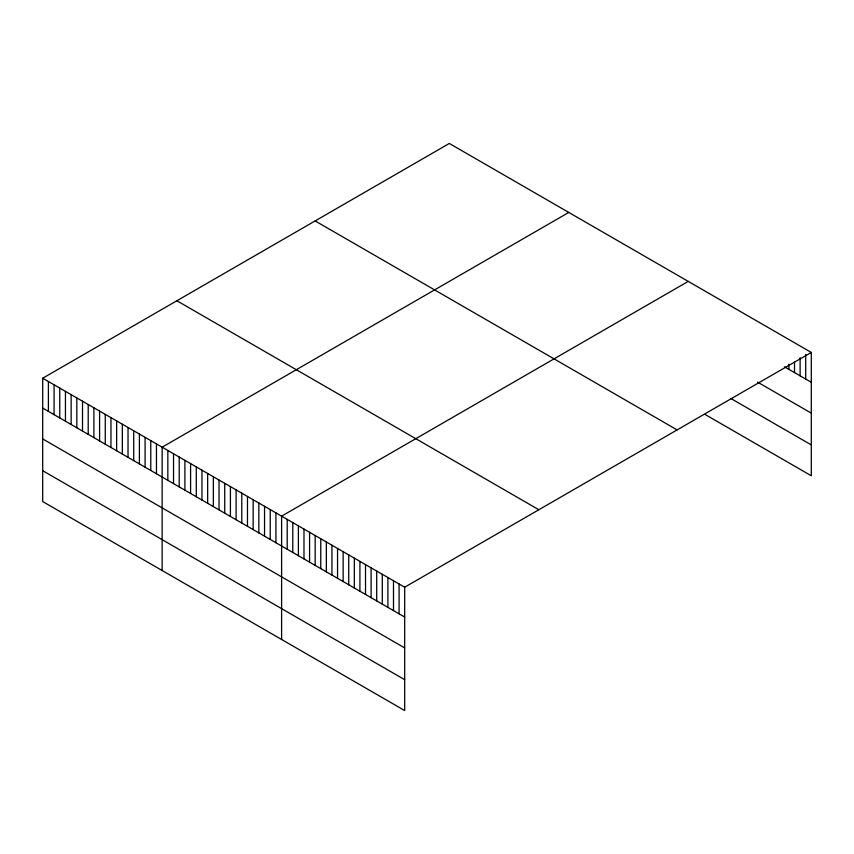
<?xml version="1.0" encoding="UTF-8"?>
<svg xmlns="http://www.w3.org/2000/svg" width="854" height="854" viewBox="0 0 854 854"><rect width="100%" height="100%" fill="white"/><g stroke="black" fill="none" stroke-linecap="round" stroke-linejoin="round"><path stroke-width="1.28" d="M42.7 378.226L404.679 587.21L404.679 710.539L42.7 501.554L42.7 378.226L449.321 143.461L811.3 352.446L811.3 475.774L705.009 414.414M568.775 212.432L162.153 447.186L162.153 570.515M688.228 281.393L281.606 516.158L281.606 639.486M404.679 587.21L811.3 352.446M784.452 366.793L811.3 382.293M757.594 382.133L811.3 413.144M730.746 398.423L811.3 444.923M315.137 220.93L677.115 429.914M176.885 300.757L538.863 509.742M42.7 408.073L404.679 617.058M42.7 438.924L404.679 647.908M42.7 470.703L404.679 679.688M805.706 354.41L805.706 379.069M800.113 357.666L800.113 375.835M794.519 362.224L794.519 372.611M788.925 364.188L788.925 369.376M399.085 583.976L399.085 613.834M393.491 580.752L393.491 610.599M387.897 577.517L387.897 607.365M382.293 574.294L382.293 604.141M376.699 571.059L376.699 600.906M371.106 567.835L371.106 597.683M365.512 564.601L365.512 594.448M359.918 561.377L359.918 591.224M354.325 558.142L354.325 587.99M348.731 554.908L348.731 584.766M343.137 551.684L343.137 581.531M337.543 548.449L337.543 578.297M331.95 545.226L331.95 575.073M326.356 541.991L326.356 571.838M320.762 538.767L320.762 568.615M315.169 535.533L315.169 565.38M309.575 532.309L309.575 562.156M303.981 529.074L303.981 558.922M298.388 525.84L298.388 555.698M292.794 522.616L292.794 552.463M287.2 519.381L287.2 549.229M275.917 512.87L275.917 542.717M270.227 509.582L270.227 539.44M264.537 506.305L264.537 536.152M258.847 503.017L258.847 532.864M253.158 499.739L253.158 529.587M247.479 496.452L247.479 526.299M241.789 493.164L241.789 523.011M236.099 489.886L236.099 519.734M230.409 486.599L230.409 516.446M224.719 483.311L224.719 513.169M219.03 480.033L219.03 509.881M213.351 476.745L213.351 506.593M207.661 473.458L207.661 503.316M201.971 470.18L201.971 500.028M196.281 466.892L196.281 496.74M190.591 463.615L190.591 493.463M184.902 460.327L184.902 490.175M179.212 457.039L179.212 486.887M173.533 453.762L173.533 483.61M167.843 450.474L167.843 480.322M156.463 443.909L156.463 473.756M150.774 440.621L150.774 470.469M145.084 437.333L145.084 467.191M139.394 434.056L139.394 463.903M133.715 430.768L133.715 460.616M128.025 427.491L128.025 457.338M122.335 424.203L122.335 454.05M116.646 420.915L116.646 450.763M110.956 417.638L110.956 447.485M105.266 414.35L105.266 444.197M99.587 411.062L99.587 440.91M93.897 407.785L93.897 437.632M88.208 404.497L88.208 434.344M82.518 401.209L82.518 431.067M76.828 397.932L76.828 427.779M71.138 394.644L71.138 424.491M65.448 391.367L65.448 421.214M59.769 388.079L59.769 417.926M54.08 384.791L54.08 414.638M48.39 381.514L48.39 411.361"/></g></svg>
